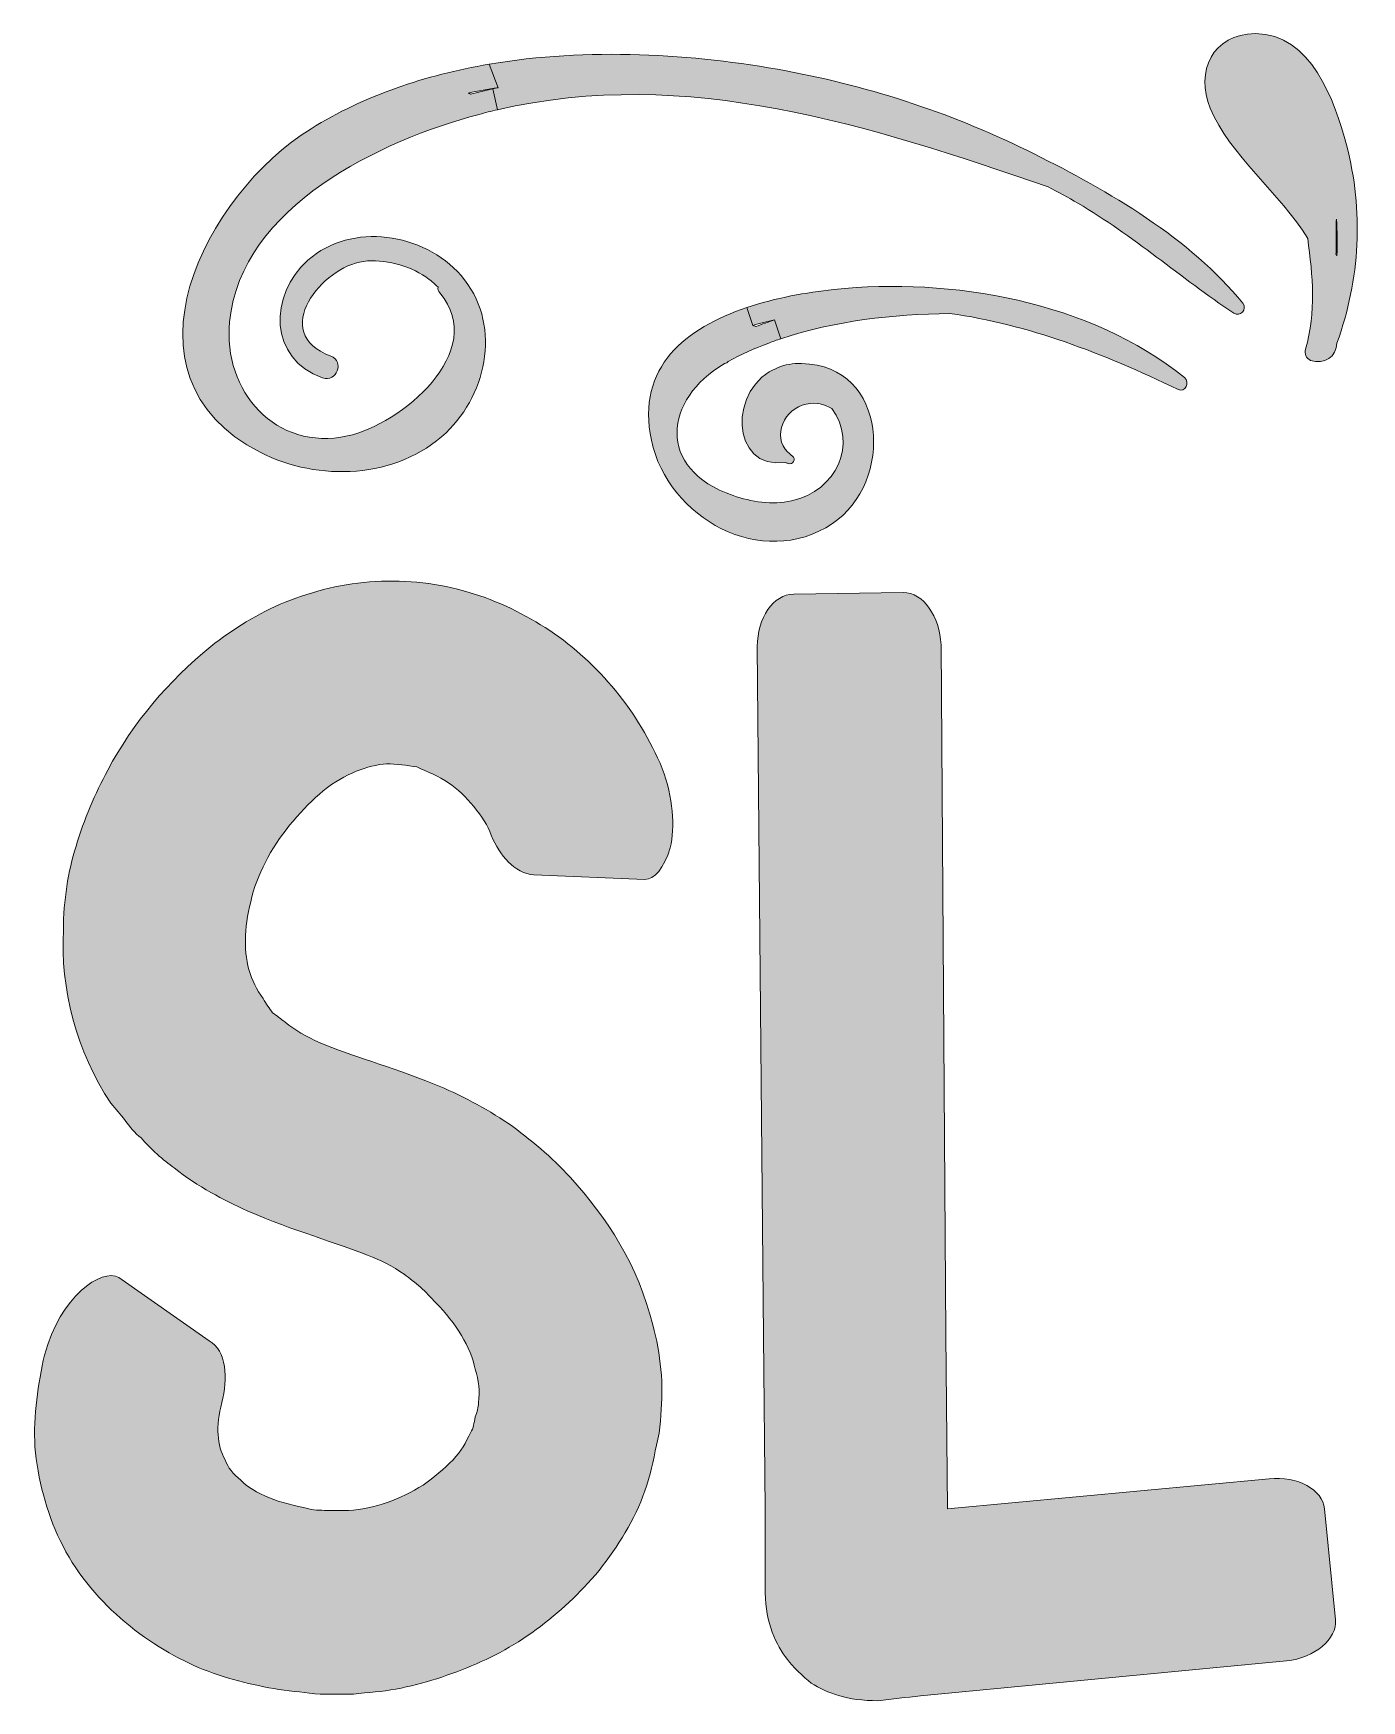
# Model space of a CAD drawing. Header units: inches. Extents: x 50 to 1029, y -849 to -231.
# Drawn here: x 50.6 to 244.5, y -562.8 to -319.6 of the extents above; entities that cross this region are included whole.
import ezdxf

# ---------------------------------------------------------------- set-up
doc = ezdxf.new("R2010")
doc.units = ezdxf.units.IN
doc.header["$MEASUREMENT"] = 0
doc.layers.add('Layer 1', color=7, linetype='Continuous')

# ---------------------------------------------------------------- blocks, each defined once
blk = doc.blocks.new('block 4')
at = {"layer": 'Layer 1', "true_color": 0x680b10}
h = blk.add_hatch(color=246, dxfattribs=at)
h.dxf.hatch_style = 2
edge = h.paths.add_edge_path()
edge.add_spline(control_points=[(142.42, -426.82), (144.04, -430.99), (144.27, -435.38), (143.58, -438.39), (142.65, -441.39), (141.26, -443.01), (139.88, -443.01), (139.88, -443.01), (123.69, -442.32), (123.69, -442.32), (122.3, -442.32), (120.91, -441.39), (119.99, -440.47), (118.83, -439.31), (118.14, -438.16), (117.44, -436.54), (116.98, -435.15), (116.06, -433.76), (114.9, -432.38), (113.74, -430.99), (112.59, -429.83), (111.2, -428.91), (109.81, -427.98), (108.19, -427.29), (106.57, -426.59), (105.19, -426.36), (103.57, -426.13), (102.18, -426.13), (99.41, -426.36), (96.17, -427.52), (92.93, -430.06), (89.92, -432.61), (86.92, -436.07), (84.84, -439.78), (83.91, -441.63), (82.99, -443.48), (82.52, -445.56), (82.06, -447.41), (81.6, -449.49), (81.6, -451.11), (81.37, -454.81), (82.29, -457.81), (84.14, -460.36), (84.37, -460.82), (84.6, -461.05), (84.84, -461.51), (85.07, -461.75), (85.3, -462.21), (85.53, -462.44), (86.22, -462.9), (86.69, -463.36), (87.38, -463.83), (88.77, -464.98), (90.39, -465.91), (92.47, -466.83), (96.86, -468.68), (102.64, -470.3), (109.12, -472.85), (113.05, -474.46), (116.52, -476.31), (119.99, -478.63), (123.23, -480.94), (126.23, -483.48), (129.01, -486.49), (134.33, -492.27), (138.95, -499.44), (141.03, -508), (142.19, -512.16), (142.65, -516.79), (142.19, -521.18), (142.19, -523.49), (141.49, -525.8), (141.03, -528.12), (140.57, -530.2), (139.88, -532.51), (138.95, -534.59), (137.1, -538.52), (134.56, -542.46), (131.55, -545.69), (128.78, -548.7), (125.54, -551.47), (122.07, -553.79), (118.6, -556.1), (114.9, -557.72), (110.97, -559.11), (107.04, -560.49), (103.11, -561.42), (98.94, -561.65), (97.79, -561.88), (96.86, -561.88), (95.71, -561.88), (95.71, -561.88), (94.09, -561.88), (94.09, -561.88), (93.62, -561.88), (92.93, -561.88), (92.47, -561.88), (90.39, -561.65), (88.54, -561.42), (86.45, -561.19), (82.52, -560.49), (78.59, -559.57), (74.66, -557.95), (70.96, -556.33), (67.03, -554.02), (63.33, -550.78), (59.86, -547.77), (56.62, -543.84), (54.54, -539.45), (52.46, -535.29), (51.3, -530.43), (50.84, -525.8), (50.61, -521.18), (51.3, -516.55), (52.23, -512.39), (54.54, -503.83), (60.55, -499.67), (63.1, -501.06), (63.1, -501.06), (76.28, -510.31), (76.28, -510.31), (78.82, -511.7), (79.05, -515.86), (78.13, -519.33), (77.2, -522.8), (77.44, -525.57), (78.59, -527.65), (79.05, -528.81), (79.75, -529.74), (80.91, -530.66), (81.83, -531.58), (83.22, -532.51), (85.07, -533.2), (86.69, -533.9), (88.77, -534.36), (90.85, -534.82), (91.77, -535.05), (92.93, -535.05), (93.86, -535.05), (94.09, -535.05), (94.32, -535.05), (94.55, -535.05), (94.55, -535.05), (95.24, -535.05), (95.24, -535.05), (95.71, -535.05), (96.17, -535.05), (96.63, -535.05), (100.33, -534.82), (104.26, -533.44), (107.5, -531.35), (109.12, -530.2), (110.51, -529.04), (111.89, -527.65), (113.05, -526.5), (113.74, -525.11), (114.44, -523.72), (114.9, -523.03), (114.9, -522.34), (115.13, -521.41), (115.36, -520.72), (115.59, -520.02), (115.59, -519.33), (115.83, -517.71), (115.59, -516.09), (115.13, -514.47), (114.44, -511.23), (112.36, -507.77), (109.35, -504.76), (107.96, -503.14), (106.34, -501.75), (104.72, -500.6), (103.11, -499.44), (101.26, -498.52), (99.41, -497.82), (94.78, -495.97), (88.77, -494.35), (81.83, -491.35), (78.36, -489.73), (74.66, -487.88), (71.19, -485.1), (69.57, -483.95), (67.72, -482.33), (66.33, -480.71), (65.41, -480.01), (64.72, -479.09), (64.02, -478.16), (63.33, -477.24), (62.64, -476.55), (61.94, -475.62), (56.85, -468.22), (54.54, -458.74), (55, -450.41), (55, -446.02), (55.7, -441.86), (56.85, -438.16), (58.01, -434.23), (59.63, -430.52), (61.48, -427.06), (65.18, -420.12), (70.27, -414.11), (76.51, -409.02), (79.75, -406.47), (83.45, -404.16), (87.38, -402.54), (91.54, -400.92), (95.94, -399.77), (100.56, -399.54), (105.19, -399.3), (109.81, -399.77), (114.21, -401.15), (118.37, -402.31), (122.53, -404.39), (126, -406.7), (133.17, -411.56), (138.95, -418.5), (142.42, -426.82)], knot_values=[0, 0, 0, 0, 1, 1, 1, 2, 2, 2, 3, 3, 3, 4, 4, 4, 5, 5, 5, 6, 6, 6, 7, 7, 7, 8, 8, 8, 9, 9, 9, 10, 10, 10, 11, 11, 11, 12, 12, 12, 13, 13, 13, 14, 14, 14, 15, 15, 15, 16, 16, 16, 17, 17, 17, 18, 18, 18, 19, 19, 19, 20, 20, 20, 21, 21, 21, 22, 22, 22, 23, 23, 23, 24, 24, 24, 25, 25, 25, 26, 26, 26, 27, 27, 27, 28, 28, 28, 29, 29, 29, 30, 30, 30, 31, 31, 31, 32, 32, 32, 33, 33, 33, 34, 34, 34, 35, 35, 35, 36, 36, 36, 37, 37, 37, 38, 38, 38, 39, 39, 39, 40, 40, 40, 41, 41, 41, 42, 42, 42, 43, 43, 43, 44, 44, 44, 45, 45, 45, 46, 46, 46, 47, 47, 47, 48, 48, 48, 49, 49, 49, 50, 50, 50, 51, 51, 51, 52, 52, 52, 53, 53, 53, 54, 54, 54, 55, 55, 55, 56, 56, 56, 57, 57, 57, 58, 58, 58, 59, 59, 59, 60, 60, 60, 61, 61, 61, 62, 62, 62, 63, 63, 63, 64, 64, 64, 65, 65, 65, 66, 66, 66, 67, 67, 67, 68, 68, 68, 69, 69, 69, 70, 70, 70, 71, 71, 71, 72, 72, 72, 72], degree=3, periodic=1)
h = blk.add_hatch(color=246, dxfattribs=at)
h.dxf.hatch_style = 2
edge = h.paths.add_edge_path()
edge.add_spline(control_points=[(239.08, -534.82), (239.08, -534.82), (240.7, -551.01), (240.7, -551.01), (240.93, -553.79), (237.69, -556.56), (233.53, -557.02), (233.53, -557.02), (180.11, -562.11), (180.11, -562.11), (178.03, -562.34), (175.95, -562.57), (173.87, -562.81), (171.78, -562.81), (169.7, -562.57), (168.32, -562.11), (166.7, -561.65), (165.31, -560.96), (164.15, -560.26), (163, -559.34), (161.38, -557.72), (160.68, -556.79), (159.07, -554.71), (157.45, -551.47), (157.45, -547.08), (157.45, -547.08), (157.45, -534.82), (157.45, -534.82), (157.45, -534.82), (157.21, -509.62), (157.21, -509.62), (157.21, -509.62), (156.29, -409.02), (156.29, -409.02), (156.29, -404.86), (158.6, -401.39), (161.61, -401.39), (161.61, -401.39), (177.57, -401.15), (177.57, -401.15), (180.57, -401.15), (182.88, -404.62), (183.12, -408.79), (183.12, -408.79), (183.81, -509.38), (183.81, -509.38), (183.81, -509.38), (184.04, -534.82), (184.04, -534.82), (184.04, -534.82), (230.99, -530.43), (230.99, -530.43), (235.15, -529.97), (238.85, -532.05), (239.08, -534.82)], knot_values=[0, 0, 0, 0, 1, 1, 1, 2, 2, 2, 3, 3, 3, 4, 4, 4, 5, 5, 5, 6, 6, 6, 7, 7, 7, 8, 8, 8, 9, 9, 9, 10, 10, 10, 11, 11, 11, 12, 12, 12, 13, 13, 13, 14, 14, 14, 15, 15, 15, 16, 16, 16, 17, 17, 17, 18, 18, 18, 18], degree=3, periodic=1)
at = {"layer": 'Layer 1', "lineweight": 0}
for points, knots in [([(142.42, -426.82), (144.04, -430.99), (144.27, -435.38), (143.58, -438.39), (142.65, -441.39), (141.26, -443.01), (139.88, -443.01), (139.88, -443.01), (123.69, -442.32), (123.69, -442.32), (122.3, -442.32), (120.91, -441.39), (119.99, -440.47), (118.83, -439.31), (118.14, -438.16), (117.44, -436.54), (116.98, -435.15), (116.06, -433.76), (114.9, -432.38), (113.74, -430.99), (112.59, -429.83), (111.2, -428.91), (109.81, -427.98), (108.19, -427.29), (106.57, -426.59), (105.19, -426.36), (103.57, -426.13), (102.18, -426.13), (99.41, -426.36), (96.17, -427.52), (92.93, -430.06), (89.92, -432.61), (86.92, -436.07), (84.84, -439.78), (83.91, -441.63), (82.99, -443.48), (82.52, -445.56), (82.06, -447.41), (81.6, -449.49), (81.6, -451.11), (81.37, -454.81), (82.29, -457.81), (84.14, -460.36), (84.37, -460.82), (84.6, -461.05), (84.84, -461.51), (85.07, -461.75), (85.3, -462.21), (85.53, -462.44), (86.22, -462.9), (86.69, -463.36), (87.38, -463.83), (88.77, -464.98), (90.39, -465.91), (92.47, -466.83), (96.86, -468.68), (102.64, -470.3), (109.12, -472.85), (113.05, -474.46), (116.52, -476.31), (119.99, -478.63), (123.23, -480.94), (126.23, -483.48), (129.01, -486.49), (134.33, -492.27), (138.95, -499.44), (141.03, -508), (142.19, -512.16), (142.65, -516.79), (142.19, -521.18), (142.19, -523.49), (141.49, -525.8), (141.03, -528.12), (140.57, -530.2), (139.88, -532.51), (138.95, -534.59), (137.1, -538.52), (134.56, -542.46), (131.55, -545.69), (128.78, -548.7), (125.54, -551.47), (122.07, -553.79), (118.6, -556.1), (114.9, -557.72), (110.97, -559.11), (107.04, -560.49), (103.11, -561.42), (98.94, -561.65), (97.79, -561.88), (96.86, -561.88), (95.71, -561.88), (95.71, -561.88), (94.09, -561.88), (94.09, -561.88), (93.62, -561.88), (92.93, -561.88), (92.47, -561.88), (90.39, -561.65), (88.54, -561.42), (86.45, -561.19), (82.52, -560.49), (78.59, -559.57), (74.66, -557.95), (70.96, -556.33), (67.03, -554.02), (63.33, -550.78), (59.86, -547.77), (56.62, -543.84), (54.54, -539.45), (52.46, -535.29), (51.3, -530.43), (50.84, -525.8), (50.61, -521.18), (51.3, -516.55), (52.23, -512.39), (54.54, -503.83), (60.55, -499.67), (63.1, -501.06), (63.1, -501.06), (76.28, -510.31), (76.28, -510.31), (78.82, -511.7), (79.05, -515.86), (78.13, -519.33), (77.2, -522.8), (77.44, -525.57), (78.59, -527.65), (79.05, -528.81), (79.75, -529.74), (80.91, -530.66), (81.83, -531.58), (83.22, -532.51), (85.07, -533.2), (86.69, -533.9), (88.77, -534.36), (90.85, -534.82), (91.77, -535.05), (92.93, -535.05), (93.86, -535.05), (94.09, -535.05), (94.32, -535.05), (94.55, -535.05), (94.55, -535.05), (95.24, -535.05), (95.24, -535.05), (95.71, -535.05), (96.17, -535.05), (96.63, -535.05), (100.33, -534.82), (104.26, -533.44), (107.5, -531.35), (109.12, -530.2), (110.51, -529.04), (111.89, -527.65), (113.05, -526.5), (113.74, -525.11), (114.44, -523.72), (114.9, -523.03), (114.9, -522.34), (115.13, -521.41), (115.36, -520.72), (115.59, -520.02), (115.59, -519.33), (115.83, -517.71), (115.59, -516.09), (115.13, -514.47), (114.44, -511.23), (112.36, -507.77), (109.35, -504.76), (107.96, -503.14), (106.34, -501.75), (104.72, -500.6), (103.11, -499.44), (101.26, -498.52), (99.41, -497.82), (94.78, -495.97), (88.77, -494.35), (81.83, -491.35), (78.36, -489.73), (74.66, -487.88), (71.19, -485.1), (69.57, -483.95), (67.72, -482.33), (66.33, -480.71), (65.41, -480.01), (64.72, -479.09), (64.02, -478.16), (63.33, -477.24), (62.64, -476.55), (61.94, -475.62), (56.85, -468.22), (54.54, -458.74), (55, -450.41), (55, -446.02), (55.7, -441.86), (56.85, -438.16), (58.01, -434.23), (59.63, -430.52), (61.48, -427.06), (65.18, -420.12), (70.27, -414.11), (76.51, -409.02), (79.75, -406.47), (83.45, -404.16), (87.38, -402.54), (91.54, -400.92), (95.94, -399.77), (100.56, -399.54), (105.19, -399.3), (109.81, -399.77), (114.21, -401.15), (118.37, -402.31), (122.53, -404.39), (126, -406.7), (133.17, -411.56), (138.95, -418.5), (142.42, -426.82)], [0, 0, 0, 0, 1, 1, 1, 2, 2, 2, 3, 3, 3, 4, 4, 4, 5, 5, 5, 6, 6, 6, 7, 7, 7, 8, 8, 8, 9, 9, 9, 10, 10, 10, 11, 11, 11, 12, 12, 12, 13, 13, 13, 14, 14, 14, 15, 15, 15, 16, 16, 16, 17, 17, 17, 18, 18, 18, 19, 19, 19, 20, 20, 20, 21, 21, 21, 22, 22, 22, 23, 23, 23, 24, 24, 24, 25, 25, 25, 26, 26, 26, 27, 27, 27, 28, 28, 28, 29, 29, 29, 30, 30, 30, 31, 31, 31, 32, 32, 32, 33, 33, 33, 34, 34, 34, 35, 35, 35, 36, 36, 36, 37, 37, 37, 38, 38, 38, 39, 39, 39, 40, 40, 40, 41, 41, 41, 42, 42, 42, 43, 43, 43, 44, 44, 44, 45, 45, 45, 46, 46, 46, 47, 47, 47, 48, 48, 48, 49, 49, 49, 50, 50, 50, 51, 51, 51, 52, 52, 52, 53, 53, 53, 54, 54, 54, 55, 55, 55, 56, 56, 56, 57, 57, 57, 58, 58, 58, 59, 59, 59, 60, 60, 60, 61, 61, 61, 62, 62, 62, 63, 63, 63, 64, 64, 64, 65, 65, 65, 66, 66, 66, 67, 67, 67, 68, 68, 68, 69, 69, 69, 70, 70, 70, 71, 71, 71, 72, 72, 72, 72]), ([(239.08, -534.82), (239.08, -534.82), (240.7, -551.01), (240.7, -551.01), (240.93, -553.79), (237.69, -556.56), (233.53, -557.02), (233.53, -557.02), (180.11, -562.11), (180.11, -562.11), (178.03, -562.34), (175.95, -562.57), (173.87, -562.81), (171.78, -562.81), (169.7, -562.57), (168.32, -562.11), (166.7, -561.65), (165.31, -560.96), (164.15, -560.26), (163, -559.34), (161.38, -557.72), (160.68, -556.79), (159.07, -554.71), (157.45, -551.47), (157.45, -547.08), (157.45, -547.08), (157.45, -534.82), (157.45, -534.82), (157.45, -534.82), (157.21, -509.62), (157.21, -509.62), (157.21, -509.62), (156.29, -409.02), (156.29, -409.02), (156.29, -404.86), (158.6, -401.39), (161.61, -401.39), (161.61, -401.39), (177.57, -401.15), (177.57, -401.15), (180.57, -401.15), (182.88, -404.62), (183.12, -408.79), (183.12, -408.79), (183.81, -509.38), (183.81, -509.38), (183.81, -509.38), (184.04, -534.82), (184.04, -534.82), (184.04, -534.82), (230.99, -530.43), (230.99, -530.43), (235.15, -529.97), (238.85, -532.05), (239.08, -534.82)], [0, 0, 0, 0, 1, 1, 1, 2, 2, 2, 3, 3, 3, 4, 4, 4, 5, 5, 5, 6, 6, 6, 7, 7, 7, 8, 8, 8, 9, 9, 9, 10, 10, 10, 11, 11, 11, 12, 12, 12, 13, 13, 13, 14, 14, 14, 15, 15, 15, 16, 16, 16, 17, 17, 17, 18, 18, 18, 18])]:
    blk.add_open_spline(points, degree=3, knots=knots, dxfattribs=at)
blk = doc.blocks.new('block 49')
at = {"layer": 'Layer 1', "true_color": 0x680b10}
h = blk.add_hatch(color=246, dxfattribs=at)
h.dxf.hatch_style = 2
edge = h.paths.add_edge_path()
edge.add_spline(control_points=[(91.15, -333.48), (98.96, -328.64), (107.85, -325.66), (117.13, -324.08), (117.13, -324.08), (118.44, -327.5), (118.44, -327.5), (116.99, -327.73), (115.54, -327.99), (114.09, -328.28), (114.21, -328.33), (114.32, -328.38), (114.41, -328.45), (115.51, -328.18), (116.57, -327.92), (117.67, -327.67), (117.67, -327.67), (118.35, -330.72), (118.35, -330.72), (117.47, -330.93), (116.57, -331.14), (115.67, -331.39), (101.36, -335.21), (80.94, -344.74), (79.26, -361.64), (78.26, -371.79), (86.01, -380.59), (96.46, -378.31), (104.23, -376.64), (117.16, -365.98), (109.94, -357.45), (109.71, -357.19), (109.65, -356.89), (109.69, -356.61), (109.15, -356.08), (108.57, -355.56), (107.9, -355.11), (105.37, -353.41), (101.84, -352.45), (98.79, -352.84), (92.87, -353.59), (84.89, -363.24), (94.03, -366.66), (96.08, -367.43), (94.89, -370.54), (92.83, -369.83), (84.99, -367.12), (84.94, -357.72), (90.69, -352.67), (97.1, -347.03), (107.6, -348.68), (113.04, -354.89), (118.93, -361.64), (117.06, -371.97), (110.85, -377.83), (103.71, -384.59), (92.2, -385.04), (83.71, -380.69), (61.93, -369.51), (75.72, -343.04), (91.15, -333.48)], knot_values=[0, 0, 0, 0, 1, 1, 1, 2, 2, 2, 3, 3, 3, 4, 4, 4, 5, 5, 5, 6, 6, 6, 7, 7, 7, 8, 8, 8, 9, 9, 9, 10, 10, 10, 11, 11, 11, 12, 12, 12, 13, 13, 13, 14, 14, 14, 15, 15, 15, 16, 16, 16, 17, 17, 17, 18, 18, 18, 19, 19, 19, 20, 20, 20, 20], degree=3, periodic=1)
at = {"layer": 'Layer 1', "lineweight": 0}
blk.add_open_spline([(91.15, -333.48), (98.96, -328.64), (107.85, -325.66), (117.13, -324.08), (117.13, -324.08), (118.44, -327.5), (118.44, -327.5), (116.99, -327.73), (115.54, -327.99), (114.09, -328.28), (114.21, -328.33), (114.32, -328.38), (114.41, -328.45), (115.51, -328.18), (116.57, -327.92), (117.67, -327.67), (117.67, -327.67), (118.35, -330.72), (118.35, -330.72), (117.47, -330.93), (116.57, -331.14), (115.67, -331.39), (101.36, -335.21), (80.94, -344.74), (79.26, -361.64), (78.26, -371.79), (86.01, -380.59), (96.46, -378.31), (104.23, -376.64), (117.16, -365.98), (109.94, -357.45), (109.71, -357.19), (109.65, -356.89), (109.69, -356.61), (109.15, -356.08), (108.57, -355.56), (107.9, -355.11), (105.37, -353.41), (101.84, -352.45), (98.79, -352.84), (92.87, -353.59), (84.89, -363.24), (94.03, -366.66), (96.08, -367.43), (94.89, -370.54), (92.83, -369.83), (84.99, -367.12), (84.94, -357.72), (90.69, -352.67), (97.1, -347.03), (107.6, -348.68), (113.04, -354.89), (118.93, -361.64), (117.06, -371.97), (110.85, -377.83), (103.71, -384.59), (92.2, -385.04), (83.71, -380.69), (61.93, -369.51), (75.72, -343.04), (91.15, -333.48)], degree=3, knots=[0, 0, 0, 0, 1, 1, 1, 2, 2, 2, 3, 3, 3, 4, 4, 4, 5, 5, 5, 6, 6, 6, 7, 7, 7, 8, 8, 8, 9, 9, 9, 10, 10, 10, 11, 11, 11, 12, 12, 12, 13, 13, 13, 14, 14, 14, 15, 15, 15, 16, 16, 16, 17, 17, 17, 18, 18, 18, 19, 19, 19, 20, 20, 20, 20], dxfattribs=at)
blk = doc.blocks.new('block 50')
at = {"layer": 'Layer 1', "true_color": 0x680b10}
h = blk.add_hatch(color=246, dxfattribs=at)
h.dxf.hatch_style = 2
edge = h.paths.add_edge_path()
edge.add_spline(control_points=[(118.44, -327.5), (118.44, -327.5), (117.13, -324.08), (117.13, -324.08), (131.53, -321.62), (146.86, -322.53), (160.51, -325.05), (173.07, -327.38), (185.3, -331.45), (196.73, -337.17), (207.51, -342.55), (219.49, -349.46), (227.16, -358.95), (227.87, -359.84), (226.76, -361.01), (225.83, -360.39), (218.08, -355.22), (211.17, -349.07), (203.08, -344.35), (201.65, -343.51), (200.2, -342.75), (198.76, -341.98), (172.66, -333.02), (146.1, -324.29), (118.35, -330.72), (118.35, -330.72), (117.67, -327.67), (117.67, -327.67), (117.92, -327.62), (118.18, -327.56), (118.44, -327.5)], knot_values=[0, 0, 0, 0, 1, 1, 1, 2, 2, 2, 3, 3, 3, 4, 4, 4, 5, 5, 5, 6, 6, 6, 7, 7, 7, 8, 8, 8, 9, 9, 9, 10, 10, 10, 10], degree=3, periodic=1)
at = {"layer": 'Layer 1', "lineweight": 0}
blk.add_open_spline([(118.44, -327.5), (118.44, -327.5), (117.13, -324.08), (117.13, -324.08), (131.53, -321.62), (146.86, -322.53), (160.51, -325.05), (173.07, -327.38), (185.3, -331.45), (196.73, -337.17), (207.51, -342.55), (219.49, -349.46), (227.16, -358.95), (227.87, -359.84), (226.76, -361.01), (225.83, -360.39), (218.08, -355.22), (211.17, -349.07), (203.08, -344.35), (201.65, -343.51), (200.2, -342.75), (198.76, -341.98), (172.66, -333.02), (146.1, -324.29), (118.35, -330.72), (118.35, -330.72), (117.67, -327.67), (117.67, -327.67), (117.92, -327.62), (118.18, -327.56), (118.44, -327.5)], degree=3, knots=[0, 0, 0, 0, 1, 1, 1, 2, 2, 2, 3, 3, 3, 4, 4, 4, 5, 5, 5, 6, 6, 6, 7, 7, 7, 8, 8, 8, 9, 9, 9, 10, 10, 10, 10], dxfattribs=at)
blk = doc.blocks.new('block 51')
at = {"layer": 'Layer 1', "true_color": 0x680b10}
h = blk.add_hatch(color=246, dxfattribs=at)
h.dxf.hatch_style = 2
edge = h.paths.add_edge_path()
edge.add_spline(control_points=[(222.41, -330.5), (220.22, -325.15), (222.7, -319.67), (229, -319.62), (237.12, -319.57), (240.59, -329.47), (242.29, -335.85), (244.83, -345.48), (244.27, -355.43), (240.91, -364.75), (240.85, -366.73), (239.03, -367.98), (237.06, -367.28), (236.38, -367.04), (236.14, -366.29), (236.32, -365.64), (237.85, -360.16), (237.38, -355.01), (236.64, -349.52), (232.67, -342.92), (225.17, -337.26), (222.41, -330.5)], knot_values=[0, 0, 0, 0, 1, 1, 1, 2, 2, 2, 3, 3, 3, 4, 4, 4, 5, 5, 5, 6, 6, 6, 7, 7, 7, 7], degree=3, periodic=1)
edge = h.paths.add_edge_path()
edge.add_spline(control_points=[(240.85, -346.68), (240.84, -346.76), (240.82, -346.84), (240.81, -346.92), (240.81, -348.41), (240.8, -349.91), (240.8, -351.4), (240.8, -351.54), (240.79, -351.64), (240.76, -351.74), (240.81, -351.84), (240.84, -351.93), (240.89, -352.02), (240.96, -350.25), (240.94, -348.47), (240.85, -346.68)], knot_values=[0, 0, 0, 0, 1, 1, 1, 2, 2, 2, 3, 3, 3, 4, 4, 4, 5, 5, 5, 5], degree=3, periodic=1)
at = {"layer": 'Layer 1', "lineweight": 0}
for points, knots in [([(222.41, -330.5), (220.22, -325.15), (222.7, -319.67), (229, -319.62), (237.12, -319.57), (240.59, -329.47), (242.29, -335.85), (244.83, -345.48), (244.27, -355.43), (240.91, -364.75), (240.85, -366.73), (239.03, -367.98), (237.06, -367.28), (236.38, -367.04), (236.14, -366.29), (236.32, -365.64), (237.85, -360.16), (237.38, -355.01), (236.64, -349.52), (232.67, -342.92), (225.17, -337.26), (222.41, -330.5)], [0, 0, 0, 0, 1, 1, 1, 2, 2, 2, 3, 3, 3, 4, 4, 4, 5, 5, 5, 6, 6, 6, 7, 7, 7, 7]), ([(240.85, -346.68), (240.84, -346.76), (240.82, -346.84), (240.81, -346.92), (240.81, -348.41), (240.8, -349.91), (240.8, -351.4), (240.8, -351.54), (240.79, -351.64), (240.76, -351.74), (240.81, -351.84), (240.84, -351.93), (240.89, -352.02), (240.96, -350.25), (240.94, -348.47), (240.85, -346.68)], [0, 0, 0, 0, 1, 1, 1, 2, 2, 2, 3, 3, 3, 4, 4, 4, 5, 5, 5, 5])]:
    blk.add_open_spline(points, degree=3, knots=knots, dxfattribs=at)
blk = doc.blocks.new('block 52')
at = {"layer": 'Layer 1', "true_color": 0x680b10}
h = blk.add_hatch(color=246, dxfattribs=at)
h.dxf.hatch_style = 2
edge = h.paths.add_edge_path()
edge.add_spline(control_points=[(140.83, -378.94), (138.56, -368.21), (145.95, -362.53), (154.74, -359.58), (154.74, -359.58), (155.63, -362.18), (155.63, -362.18), (155.78, -362.23), (155.92, -362.29), (156.07, -362.35), (156.97, -362), (157.86, -361.69), (158.78, -361.39), (158.78, -361.39), (159.73, -364.13), (159.73, -364.13), (159.14, -364.32), (158.55, -364.53), (157.96, -364.76), (155.94, -365.51), (153.97, -366.4), (152.06, -367.43), (151.94, -367.58), (151.77, -367.71), (151.54, -367.75), (151.51, -367.75), (151.47, -367.77), (151.45, -367.78), (142.73, -372.9), (141.4, -383.09), (152.75, -387.01), (155.42, -387.92), (158.49, -388.4), (161.28, -387.77), (167.94, -386.27), (170.97, -379.45), (167.15, -374.31), (166.13, -373.7), (164.98, -373.35), (163.42, -373.66), (160.27, -374.28), (158.38, -378.34), (160.74, -380.67), (160.86, -380.74), (160.95, -380.82), (161.03, -380.92), (161.15, -381.03), (161.27, -381.12), (161.39, -381.21), (162, -381.62), (161.48, -382.61), (160.8, -382.34), (160.66, -382.29), (160.56, -382.22), (160.43, -382.16), (152.28, -383.38), (152, -371.12), (159.33, -368.3), (160.34, -367.92), (161.48, -367.71), (162.76, -367.74), (175.51, -368.01), (176.22, -385.15), (167.25, -391.1), (156.97, -397.93), (143.24, -390.3), (140.83, -378.94)], knot_values=[0, 0, 0, 0, 1, 1, 1, 2, 2, 2, 3, 3, 3, 4, 4, 4, 5, 5, 5, 6, 6, 6, 7, 7, 7, 8, 8, 8, 9, 9, 9, 10, 10, 10, 11, 11, 11, 12, 12, 12, 13, 13, 13, 14, 14, 14, 15, 15, 15, 16, 16, 16, 17, 17, 17, 18, 18, 18, 19, 19, 19, 20, 20, 20, 21, 21, 21, 22, 22, 22, 22], degree=3, periodic=1)
at = {"layer": 'Layer 1', "lineweight": 0}
blk.add_open_spline([(140.83, -378.94), (138.56, -368.21), (145.95, -362.53), (154.74, -359.58), (154.74, -359.58), (155.63, -362.18), (155.63, -362.18), (155.78, -362.23), (155.92, -362.29), (156.07, -362.35), (156.97, -362), (157.86, -361.69), (158.78, -361.39), (158.78, -361.39), (159.73, -364.13), (159.73, -364.13), (159.14, -364.32), (158.55, -364.53), (157.96, -364.76), (155.94, -365.51), (153.97, -366.4), (152.06, -367.43), (151.94, -367.58), (151.77, -367.71), (151.54, -367.75), (151.51, -367.75), (151.47, -367.77), (151.45, -367.78), (142.73, -372.9), (141.4, -383.09), (152.75, -387.01), (155.42, -387.92), (158.49, -388.4), (161.28, -387.77), (167.94, -386.27), (170.97, -379.45), (167.15, -374.31), (166.13, -373.7), (164.98, -373.35), (163.42, -373.66), (160.27, -374.28), (158.38, -378.34), (160.74, -380.67), (160.86, -380.74), (160.95, -380.82), (161.03, -380.92), (161.15, -381.03), (161.27, -381.12), (161.39, -381.21), (162, -381.62), (161.48, -382.61), (160.8, -382.34), (160.66, -382.29), (160.56, -382.22), (160.43, -382.16), (152.28, -383.38), (152, -371.12), (159.33, -368.3), (160.34, -367.92), (161.48, -367.71), (162.76, -367.74), (175.51, -368.01), (176.22, -385.15), (167.25, -391.1), (156.97, -397.93), (143.24, -390.3), (140.83, -378.94)], degree=3, knots=[0, 0, 0, 0, 1, 1, 1, 2, 2, 2, 3, 3, 3, 4, 4, 4, 5, 5, 5, 6, 6, 6, 7, 7, 7, 8, 8, 8, 9, 9, 9, 10, 10, 10, 11, 11, 11, 12, 12, 12, 13, 13, 13, 14, 14, 14, 15, 15, 15, 16, 16, 16, 17, 17, 17, 18, 18, 18, 19, 19, 19, 20, 20, 20, 21, 21, 21, 22, 22, 22, 22], dxfattribs=at)
blk = doc.blocks.new('block 53')
at = {"layer": 'Layer 1', "true_color": 0x680b10}
h = blk.add_hatch(color=246, dxfattribs=at)
h.dxf.hatch_style = 2
edge = h.paths.add_edge_path()
edge.add_spline(control_points=[(155.63, -362.18), (155.63, -362.18), (154.74, -359.58), (154.74, -359.58), (158.96, -358.16), (163.51, -357.36), (167.45, -356.95), (184.62, -355.11), (204.91, -358.69), (218.64, -369.8), (219.47, -370.47), (218.79, -372.06), (217.71, -371.54), (206.74, -366.21), (195.81, -362.05), (184.39, -360.43), (176.09, -360.6), (167.6, -361.46), (159.73, -364.13), (159.73, -364.13), (158.78, -361.39), (158.78, -361.39), (157.75, -361.62), (156.68, -361.89), (155.63, -362.18)], knot_values=[0, 0, 0, 0, 1, 1, 1, 2, 2, 2, 3, 3, 3, 4, 4, 4, 5, 5, 5, 6, 6, 6, 7, 7, 7, 8, 8, 8, 8], degree=3, periodic=1)
at = {"layer": 'Layer 1', "lineweight": 0}
blk.add_open_spline([(155.63, -362.18), (155.63, -362.18), (154.74, -359.58), (154.74, -359.58), (158.96, -358.16), (163.51, -357.36), (167.45, -356.95), (184.62, -355.11), (204.91, -358.69), (218.64, -369.8), (219.47, -370.47), (218.79, -372.06), (217.71, -371.54), (206.74, -366.21), (195.81, -362.05), (184.39, -360.43), (176.09, -360.6), (167.6, -361.46), (159.73, -364.13), (159.73, -364.13), (158.78, -361.39), (158.78, -361.39), (157.75, -361.62), (156.68, -361.89), (155.63, -362.18)], degree=3, knots=[0, 0, 0, 0, 1, 1, 1, 2, 2, 2, 3, 3, 3, 4, 4, 4, 5, 5, 5, 6, 6, 6, 7, 7, 7, 8, 8, 8, 8], dxfattribs=at)
blk = doc.blocks.new('block 54')
at = {"layer": 'Layer 1', "true_color": 0x680b10}
h = blk.add_hatch(color=246, dxfattribs=at)
h.dxf.hatch_style = 2
edge = h.paths.add_edge_path()
edge.add_spline(control_points=[(254.45, -342.84), (257.28, -339.73), (262.13, -335.33), (266.76, -337.35), (270.54, -339), (270.54, -343.67), (268.12, -346.55), (265.21, -350.02), (260.17, -350.32), (256.14, -351.92), (256, -352.02), (255.83, -352.1), (255.63, -352.16), (255.53, -352.21), (255.43, -352.22), (255.34, -352.25), (252.83, -353.41), (250.86, -355.23), (250.26, -358.91), (250.06, -360.15), (248.67, -360.41), (247.91, -359.83), (247.35, -359.91), (246.69, -359.52), (246.81, -358.84), (247.8, -352.8), (250.31, -347.39), (254.45, -342.84)], knot_values=[0, 0, 0, 0, 1, 1, 1, 2, 2, 2, 3, 3, 3, 4, 4, 4, 5, 5, 5, 6, 6, 6, 7, 7, 7, 8, 8, 8, 9, 9, 9, 9], degree=3, periodic=1)
at = {"layer": 'Layer 1', "lineweight": 0}
blk.add_open_spline([(254.45, -342.84), (257.28, -339.73), (262.13, -335.33), (266.76, -337.35), (270.54, -339), (270.54, -343.67), (268.12, -346.55), (265.21, -350.02), (260.17, -350.32), (256.14, -351.92), (256, -352.02), (255.83, -352.1), (255.63, -352.16), (255.53, -352.21), (255.43, -352.22), (255.34, -352.25), (252.83, -353.41), (250.86, -355.23), (250.26, -358.91), (250.06, -360.15), (248.67, -360.41), (247.91, -359.83), (247.35, -359.91), (246.69, -359.52), (246.81, -358.84), (247.8, -352.8), (250.31, -347.39), (254.45, -342.84)], degree=3, knots=[0, 0, 0, 0, 1, 1, 1, 2, 2, 2, 3, 3, 3, 4, 4, 4, 5, 5, 5, 6, 6, 6, 7, 7, 7, 8, 8, 8, 9, 9, 9, 9], dxfattribs=at)
blk = doc.blocks.new('block 48')
at = {"layer": 'Layer 1'}
for name in ['block 51', 'block 50', 'block 49', 'block 54', 'block 53', 'block 52']:
    blk.add_blockref(name, (0, 0), dxfattribs=at)
blk = doc.blocks.new('block 2')
at = {"layer": 'Layer 1'}
for name in ['block 48', 'block 4']:
    blk.add_blockref(name, (0, 0), dxfattribs=at)

msp = doc.modelspace()

# ---------------------------------------------------------------- block references
at = {"layer": 'Layer 1'}
msp.add_blockref('block 2', (0, 0), dxfattribs=at)

doc.saveas('drawing.dxf')
